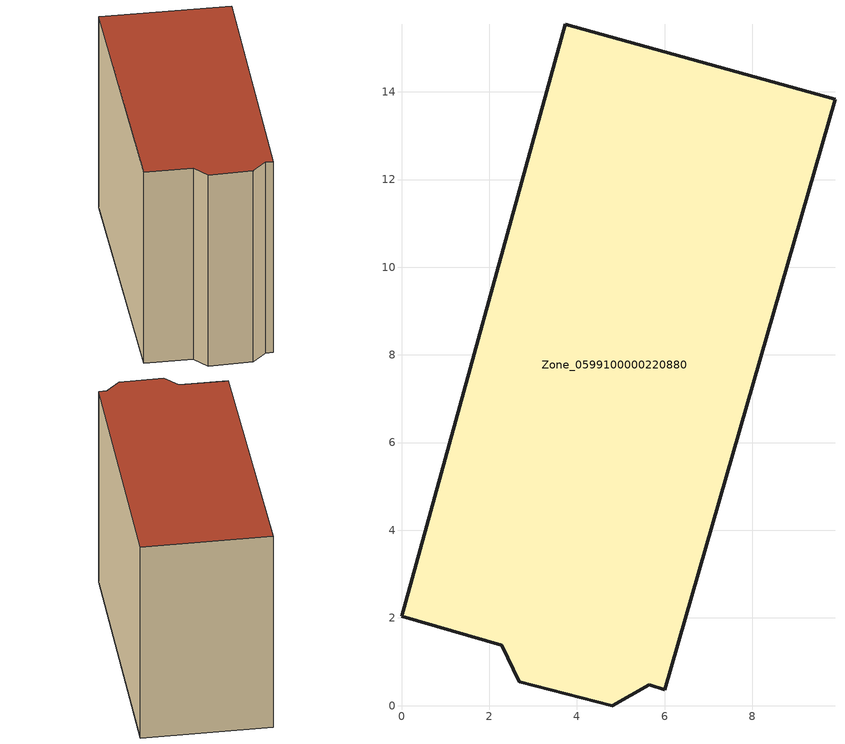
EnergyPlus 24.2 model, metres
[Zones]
Zone_0599100000220880
 floor ground (C_G): 3.73,15.54 9.89,13.83 6.01,0.37 5.65,0.47 4.81,0 2.69,0.54 2.29,1.38 0,2.04 z0
 wall outside (C_F): 9.89,13.83 3.73,15.54 0,2.04 2.29,1.38 2.69,0.54 4.81,0 5.65,0.47 6.01,0.37 9.89,13.83 z0:10.75
 roof outside (C_R): 6.01,0.37 9.89,13.83 3.73,15.54 0,2.04 2.29,1.38 2.69,0.54 4.81,0 5.65,0.47 z10.75
[BUILDING]
Pand.0599100000220880: North Axis=0; Terrain=City; Loads Convergence Tolerance Value=0.04; Temperature Convergence Tolerance Value=0.4; Solar Distribution=FullExterior; Maximum Number of Warmup Days=25; Minimum Number of Warmup Days=1
[Site:Location]
Rotterdam.The.Hague.AP_ZH_NLD Design_Conditions: Latitude=51.96; Longitude=4.45; Time Zone=1; Elevation=-4.5
[SITE:GROUNDTEMPERATURE:BUILDINGSURFACE]
18, 18, 18, 18, 18, 18, 18, 18, 18, 18, 18, 18
[MATERIAL] Thermal Absorptance=0.9; Solar Absorptance=0.7; Visible Absorptance=0.7
Name | Roughness | Thickness | Conductivity | Density | Specific Heat
G.TI.1946 | MediumSmooth | 0.15 | 1 | 540 | 1210
F.TI.1946 | Rough | 0.3 | 0.857143 | 1920 | 840
R.TI.1946 | MediumRough | 0.2 | 0.1 | 1500 | 1000
[CONSTRUCTION]
C_G: G.TI.1946
C_F: F.TI.1946
C_R: R.TI.1946
[ZONE]
Zone_0599100000220880: Type=1; Multiplier=1; Ceiling Height=Autocalculate; Volume=Autocalculate; Floor Area=autocalculate; Part of Total Floor Area=Yes
[ZONEINFILTRATION:DESIGNFLOWRATE]
Infil_Zone_0599100000220880: Zone or ZoneList or Space or SpaceList=Zone_0599100000220880; Schedule=AlwaysOn; Design Flow Rate Calculation Method=Flow/Area; Flow Rate per Floor Area=0.003; Constant Term Coefficient=1; Temperature Term Coefficient=0; Velocity Term Coefficient=0; Velocity Squared Term Coefficient=0
[HVACTEMPLATE:ZONE:IDEALLOADSAIRSYSTEM]
Zone_0599100000220880: Maximum Heating Supply Air Temperature=50; Minimum Cooling Supply Air Temperature=13; Maximum Heating Supply Air Humidity Ratio=0.0156; Minimum Cooling Supply Air Humidity Ratio=0.0077; Heating Limit=NoLimit; Cooling Limit=NoLimit; Dehumidification Control Type=ConstantSensibleHeatRatio; Cooling Sensible Heat Ratio=0.7; Dehumidification Setpoint=60; Humidification Control Type=None; Humidification Setpoint=30; Outdoor Air Method=None; Outdoor Air Flow Rate per Person=0.00944; Outdoor Air Flow Rate per Zone Floor Area=0; Outdoor Air Flow Rate per Zone=0; Demand Controlled Ventilation Type=None; Outdoor Air Economizer Type=NoEconomizer; Heat Recovery Type=None; Sensible Heat Recovery Effectiveness=0.7; Latent Heat Recovery Effectiveness=0.65
[ZONECONTROL:THERMOSTAT]
ThermostatControl_Zone_0599100000220880: Zone or ZoneList=Zone_0599100000220880; Control Type Schedule=DualSetpointControlType; Control 1=Thermostat_Zone_0599100000220880; Temperature Difference Between Cutout And Setpoint=0
[THERMOSTATSETPOINT:DUALSETPOINT]
Thermostat_Zone_0599100000220880: Heating Setpoint Temperature Schedule=HeatingSetpoint_Zone_0599100000220880; Cooling Setpoint Temperature Schedule=CoolingSetpoint_Zone_0599100000220880
[SCHEDULE:COMPACT]
HeatingSetpoint_Zone_0599100000220880: Through: 12/31, For: AllDays, Until: 24:00, 21
CoolingSetpoint_Zone_0599100000220880: Through: 12/31, For: AllDays, Until: 24:00, 24
DualSetpointControlType: Through: 12/31, For: AllDays, Until: 24:00, 4
AlwaysOn: Through: 12/31, For: AllDays, Until: 24:00, 1
